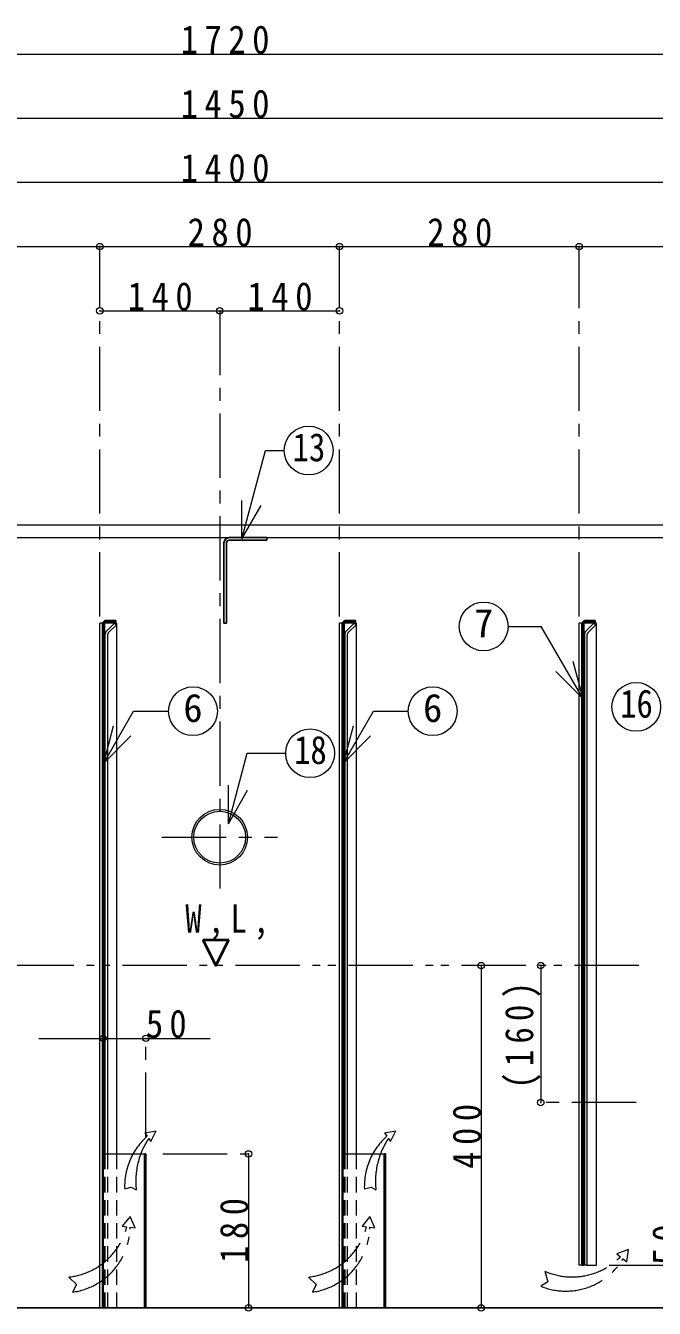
# Model space of a CAD drawing. Units: millimetres at full size, sheet at 1:15; some dimension numbers follow another scale. Extents: x -3171 to 2904, y -2098 to 2117.
# Drawn here: x -1678 to -943, y -1328 to 170 of the extents above; entities that cross this region are included whole.
import ezdxf
from ezdxf.enums import TextEntityAlignment as Align

# ---------------------------------------------------------------- set-up
doc = ezdxf.new("R2010")
doc.units = ezdxf.units.MM
doc.header["$LTSCALE"] = 15
doc.header["$PDMODE"] = 32
doc.header["$PDSIZE"] = 7.5
for name, pattern in [('CHAIN1', [8, 5, -1, 1, -1]), ('DASHED1', [1.8, 1.2, -0.6]), ('DOUBLE_CHAIN1', [8.8, 5, -1, 0.6, -0.6, 0.6, -1])]:
    doc.linetypes.add(name, pattern=pattern)
doc.layers.add('0-6_補助線', color=4, linetype='Continuous', lineweight=9)
doc.styles.add('ＭＳ ゴシック', font='')
doc.styles.get('ＭＳ ゴシック').set_extended_font_data('MS Gothic')

msp = doc.modelspace()

# ---------------------------------------------------------------- linework, layer by layer
at = {"layer": '0-6_補助線'}
for p, q in [((-2305.88, 137.05), (-585.88, 137.05)), ((-2170.88, 62.05), (-720.88, 62.05)), ((-745.88, -12.95), (-2145.88, -12.95)), ((-1865.88, -87.95), (-1590.88, -87.95)), ((-1590.88, -87.95), (-1310.88, -87.95)), ((-1310.88, -87.95), (-1030.88, -87.95)), ((-1030.88, -87.95), (-745.88, -87.95)), ((-1590.88, -162.95), (-1450.88, -162.95)), ((-1450.88, -162.95), (-1310.88, -162.95)), ((-2170.88, -412.95), (-720.88, -412.95)), ((-2151.88, -427.95), (-1439.88, -427.95)), ((-1395.88, -427.95), (-739.88, -427.95)), ((-1587.13, -527.95), (-1587.88, -527.95)), ((-1570.88, -527.95), (-1585.63, -527.95)), ((-1570.88, -1147.95), (-1570.88, -527.95)), ((-1307.13, -527.95), (-1307.88, -527.95)), ((-1290.88, -527.95), (-1305.63, -527.95)), ((-1290.88, -1147.95), (-1290.88, -527.95)), ((-1027.13, -527.95), (-1027.88, -527.95)), ((-1010.88, -527.95), (-1025.63, -527.95)), ((-1010.88, -1277.95), (-1010.88, -527.95)), ((-1145.38, -927.95), (-1145.38, -1327.95)), ((-1075.88, -927.95), (-1075.88, -1087.95)), ((-1662.13, -1012.95), (-1462.13, -1012.95)), ((-1417.13, -1147.95), (-1417.13, -1327.95)), ((-1027.88, -1277.95), (-1027.13, -1277.95)), ((-1024.88, -1277.95), (-1025.63, -1277.95)), ((-1021.88, -1277.95), (-1010.88, -1277.95))]:
    msp.add_line(p, q, dxfattribs=at)
at = {"layer": '0-6_補助線', "linetype": 'CHAIN1'}
for p, q in [((-1590.88, -519.95), (-1590.88, -87.95)), ((-1310.88, -519.95), (-1310.88, -87.95)), ((-1030.88, -519.95), (-1030.88, -87.95)), ((-1450.88, -162.95), (-1450.88, -845.45)), ((-1518.38, -777.95), (-1383.38, -777.95)), ((-1537.13, -1127.95), (-1537.13, -1012.95)), ((-964.38, -1087.95), (-1075.88, -1087.95)), ((-1517.13, -1147.95), (-1417.13, -1147.95)), ((-995.88, -1277.95), (-912.13, -1277.95))]:
    msp.add_line(p, q, dxfattribs=at)
at = {"layer": '0-6_補助線', "color": 7, "lineweight": 18}
for p, q in [((-1424.97, -429.46), (-1424.97, -384.46)), ((-1424.97, -429.46), (-1402.47, -390.49)), ((-1587.88, -527.95), (-1590.88, -527.95)), ((-1590.88, -1327.95), (-1590.88, -527.95)), ((-1587.88, -1327.95), (-1587.88, -527.95)), ((-1583.13, -537.2), (-1573.88, -527.95)), ((-1581, -539.32), (-1571.76, -530.08)), ((-1573.88, -527.95), (-1571.76, -530.08)), ((-1307.88, -527.95), (-1310.88, -527.95)), ((-1310.88, -1327.95), (-1310.88, -527.95)), ((-1307.88, -1327.95), (-1307.88, -527.95)), ((-1303.13, -537.2), (-1293.88, -527.95)), ((-1301, -539.32), (-1291.76, -530.08)), ((-1293.88, -527.95), (-1291.76, -530.08)), ((-1113.97, -531.72), (-1075.23, -531.72)), ((-1026.44, -616.22), (-1075.23, -531.72)), ((-1027.88, -527.95), (-1030.88, -527.95)), ((-1030.88, -1277.95), (-1030.88, -527.95)), ((-1027.88, -1277.95), (-1027.88, -527.95)), ((-1023.13, -537.2), (-1013.88, -527.95)), ((-1021, -539.32), (-1011.76, -530.08)), ((-1013.88, -527.95), (-1011.76, -530.08)), ((-1584.88, -541.44), (-1584.88, -1147.95)), ((-1581.88, -541.44), (-1581.88, -1147.95)), ((-1304.88, -541.44), (-1304.88, -1147.95)), ((-1301.88, -541.44), (-1301.88, -1147.95)), ((-1024.88, -541.44), (-1024.88, -1277.95)), ((-1021.88, -541.44), (-1021.88, -1277.95)), ((-1026.44, -616.22), (-1058.26, -584.4)), ((-1026.44, -616.22), (-1038.09, -572.76)), ((-1586.38, -691.4), (-1574.74, -647.93)), ((-1306.38, -691.4), (-1294.74, -647.93)), ((-1586.38, -691.4), (-1554.56, -659.58)), ((-1306.38, -691.4), (-1274.56, -659.58)), ((-1440.7, -762.15), (-1440.7, -717.15)), ((-1440.7, -762.15), (-1418.2, -723.18)), ((-1587.13, -1147.95), (-1587.13, -1327.95)), ((-1585.63, -1147.95), (-1538.63, -1147.95)), ((-1307.13, -1147.95), (-1307.13, -1327.95)), ((-1305.63, -1147.95), (-1258.63, -1147.95)), ((-1027.88, -1277.95), (-1030.88, -1277.95)), ((-1021.88, -1277.95), (-1024.88, -1277.95))]:
    msp.add_line(p, q, dxfattribs=at)
at = {"layer": '0-6_補助線', "color": 5, "lineweight": 25}
for p, q in [((-1445.88, -433.95), (-1445.88, -527.95)), ((-1442.88, -433.95), (-1442.88, -527.95)), ((-1439.88, -427.95), (-1395.88, -427.95)), ((-1439.88, -430.95), (-1395.88, -430.95)), ((-1395.88, -430.95), (-1395.88, -427.95)), ((-1587.13, -527.95), (-1587.13, -1147.95)), ((-1585.63, -527.95), (-1585.63, -1147.95)), ((-1584.13, -524.95), (-1572.13, -524.95)), ((-1584.13, -526.45), (-1572.13, -526.45)), ((-1572.13, -526.45), (-1572.13, -524.95)), ((-1445.88, -527.95), (-1442.88, -527.95)), ((-1307.13, -527.95), (-1307.13, -1147.95)), ((-1305.63, -527.95), (-1305.63, -1147.95)), ((-1304.13, -524.95), (-1292.13, -524.95)), ((-1304.13, -526.45), (-1292.13, -526.45)), ((-1292.13, -526.45), (-1292.13, -524.95)), ((-1027.13, -527.95), (-1027.13, -1277.95)), ((-1025.63, -527.95), (-1025.63, -1277.95)), ((-1024.13, -524.95), (-1012.13, -524.95)), ((-1585.63, -1147.95), (-1587.13, -1147.95)), ((-1538.63, -1147.95), (-1538.63, -1327.95)), ((-1537.13, -1147.95), (-1538.63, -1147.95)), ((-1537.13, -1147.95), (-1537.13, -1327.95)), ((-1305.63, -1147.95), (-1307.13, -1147.95)), ((-1258.63, -1147.95), (-1258.63, -1327.95)), ((-1257.13, -1147.95), (-1258.63, -1147.95)), ((-1257.13, -1147.95), (-1257.13, -1327.95)), ((-1025.63, -1277.95), (-1027.13, -1277.95)), ((-742.88, -1327.95), (-2148.88, -1327.95))]:
    msp.add_line(p, q, dxfattribs=at)
at = {"layer": '0-6_補助線', "color": 1, "lineweight": 40}
msp.add_line((-1470.38, -897.95), (-1440.38, -897.95), dxfattribs=at)
at = {"layer": '0-6_補助線', "linetype": 'DOUBLE_CHAIN1'}
for p, q in [((-961.38, -927.95), (-2140.88, -927.95)), ((-1538.24, -1123.33), (-1525.07, -1120.83)), ((-1538.24, -1123.33), (-1535.56, -1127.24)), ((-1531.16, -1133.64), (-1525.07, -1120.83)), ((-1258.24, -1123.33), (-1245.07, -1120.83)), ((-1258.24, -1123.33), (-1255.56, -1127.24)), ((-1251.16, -1133.64), (-1245.07, -1120.83)), ((-1533.81, -1129.79), (-1531.16, -1133.64)), ((-1253.81, -1129.79), (-1251.16, -1133.64)), ((-1564.63, -1232.38), (-1559.22, -1233.13)), ((-1555.42, -1233.65), (-1549.8, -1234.43)), ((-1284.63, -1232.38), (-1279.22, -1233.13)), ((-1275.42, -1233.65), (-1269.8, -1234.43)), ((-979.71, -1270.51), (-975.24, -1273.98))]:
    msp.add_line(p, q, dxfattribs=at)
at = {"layer": '0-6_補助線', "color": 7, "linetype": 'DASHED1', "lineweight": 18}
for p, q in [((-1585.63, -1147.95), (-1585.63, -1327.95)), ((-1305.63, -1147.95), (-1305.63, -1327.95))]:
    msp.add_line(p, q, dxfattribs=at)
at = {"layer": '0-6_補助線', "linetype": 'DASHED1'}
for p, q in [((-1584.88, -1147.95), (-1584.88, -1327.95)), ((-1581.88, -1147.95), (-1581.88, -1327.95)), ((-1570.88, -1327.95), (-1570.88, -1147.95)), ((-1304.88, -1147.95), (-1304.88, -1327.95)), ((-1301.88, -1147.95), (-1301.88, -1327.95)), ((-1290.88, -1327.95), (-1290.88, -1147.95))]:
    msp.add_line(p, q, dxfattribs=at)
at = {"layer": '0-6_補助線', "color": 7, "lineweight": 18}
for points in [[(-1424.97, -429.46), (-1397.29, -326.19), (-1375.38, -326.19)], [(-1586.38, -691.4), (-1551.37, -630.76), (-1510.59, -630.76)], [(-1306.38, -691.4), (-1271.37, -630.76), (-1230.59, -630.76)], [(-1440.7, -762.15), (-1418.64, -679.86), (-1373.72, -679.86)]]:
    msp.add_lwpolyline(points, dxfattribs=at)
at = {"layer": '0-6_補助線', "color": 5, "lineweight": 25}
msp.add_lwpolyline([(-1024.13, -526.45), (-1012.13, -526.45), (-1012.13, -524.95)], dxfattribs=at)
at = {"layer": '0-6_補助線', "color": 1, "lineweight": 40}
msp.add_lwpolyline([(-1470.38, -897.95), (-1455.38, -927.95), (-1440.38, -897.95)], dxfattribs=at)
at = {"layer": '0-6_補助線', "linetype": 'DOUBLE_CHAIN1'}
for points in [[(-1561.87, -1188.72), (-1554.1, -1186.68), (-1548.37, -1189.95)], [(-1281.87, -1188.72), (-1274.1, -1186.68), (-1268.37, -1189.95)], [(-1549.8, -1234.43), (-1555.43, -1221.13), (-1564.63, -1232.38)], [(-1269.8, -1234.43), (-1275.43, -1221.13), (-1284.63, -1232.38)], [(-975.24, -1273.98), (-973.46, -1259.66), (-987.05, -1264.8), (-982.74, -1268.15)], [(-1071.06, -1285.01), (-1067.44, -1297.26), (-1075.85, -1302.57)], [(-1627.28, -1291.89), (-1618.02, -1300.69), (-1622.65, -1309.49)], [(-1347.28, -1291.89), (-1338.02, -1300.69), (-1342.65, -1309.49)]]:
    msp.add_lwpolyline(points, dxfattribs=at)
at = {"layer": '0-6_補助線', "color": 7, "lineweight": 18}
for centre in [(-1346.88, -326.19), (-1142.47, -531.72), (-964.29, -625.71), (-1482.09, -630.76), (-1202.09, -630.76), (-1345.22, -679.86)]:
    msp.add_circle(centre, 28.5, dxfattribs=at)
at = {"layer": '0-6_補助線'}
for radius in [32.5, 30.25]:
    msp.add_circle((-1450.88, -777.95), radius, dxfattribs=at)
at = {"layer": '0-6_補助線', "color": 5, "lineweight": 25}
for centre, radius in [((-1439.88, -433.95), 6), ((-1439.88, -433.95), 3), ((-1584.13, -527.95), 3), ((-1584.13, -527.95), 1.5), ((-1304.13, -527.95), 3), ((-1304.13, -527.95), 1.5), ((-1024.13, -527.95), 3), ((-1024.13, -527.95), 1.5)]:
    msp.add_arc(centre, radius, 90, 180, dxfattribs=at)
at = {"layer": '0-6_補助線', "color": 7, "lineweight": 18}
for centre, radius in [((-1578.88, -541.44), 6), ((-1578.88, -541.44), 3), ((-1298.88, -541.44), 6), ((-1298.88, -541.44), 3), ((-1018.88, -541.44), 6), ((-1018.88, -541.44), 3)]:
    msp.add_arc(centre, radius, 135, 180, dxfattribs=at)
at = {"layer": '0-6_補助線', "linetype": 'DOUBLE_CHAIN1'}
for centre, radius, start, end in [((-1483.64, -1185.82), 78.28, 131.54728, 182.12077), ((-1457.32, -1180.16), 91.58, 146.63657, 186.13597), ((-1203.64, -1185.82), 78.28, 131.54728, 182.12077), ((-1177.32, -1180.16), 91.58, 146.63657, 186.13597), ((-1635.74, -1213.29), 79.05, 276.14593, 345.46682), ((-1633.45, -1232.19), 78.05, 277.95779, 358.92858), ((-1355.74, -1213.29), 79.05, 276.14593, 345.46682), ((-1353.45, -1232.19), 78.05, 277.95779, 358.92858), ((-1046.56, -1230.23), 78.05, 247.95779, 328.92858), ((-1039.09, -1212.71), 79.05, 246.14593, 315.46682)]:
    msp.add_arc(centre, radius, start, end, dxfattribs=at)
at = {"layer": '0-6_補助線'}
for p in [(-1590.88, -87.95), (-1310.88, -87.95), (-1030.88, -87.95), (-1590.88, -162.95), (-1450.88, -162.95), (-1310.88, -162.95), (-1145.38, -927.95), (-1075.88, -927.95), (-1587.13, -1012.95), (-1537.13, -1012.95), (-1075.88, -1087.95), (-1417.13, -1147.95), (-1417.13, -1327.95), (-1145.38, -1327.95)]:
    msp.add_point(p, dxfattribs=at)

# ---------------------------------------------------------------- texts
at = {"layer": '0-6_補助線', "color": 7, "style": 'ＭＳ ゴシック', "width": 0.85}
for s, p in [('13', (-1365.63, -348.69)), ('16', (-983.04, -648.21)), ('18', (-1363.97, -702.36))]:
    msp.add_text(s, height=32.99, dxfattribs=at).set_placement(p, align=Align.BOTTOM_LEFT)
at = {"layer": '0-6_補助線', "color": 7, "style": 'ＭＳ ゴシック'}
for s, p in [('7', (-1153.72, -554.22)), ('6', (-1493.34, -653.26)), ('6', (-1213.34, -653.26))]:
    msp.add_text(s, height=32.99, dxfattribs=at).set_placement(p, align=Align.BOTTOM_LEFT)
at = {"layer": '0-6_補助線', "color": 7, "char_height": 32.99, "attachment_point": 7, "style": 'ＭＳ ゴシック'}
for s, insert in [('\\T1.38;\\W0.9;1720', (-1496.51, 137.05)), ('\\T1.38;\\W0.9;1450', (-1496.51, 62.05)), ('\\T1.38;\\W0.9;1400', (-1496.51, -12.95)), ('\\T1.38;\\W0.9;280', (-1488.38, -87.95)), ('\\T1.38;\\W0.9;280', (-1208.38, -87.95)), ('\\T1.38;\\W0.9;140', (-1558.38, -162.95)), ('\\T1.38;\\W0.9;140', (-1418.38, -162.95)), ('\\T1.38;\\W0.85;W,L,', (-1491.01, -897.95)), ('\\T1.36;\\W0.9;50', (-1537.13, -1012.95))]:
    msp.add_mtext(s, dxfattribs=dict(at, insert=insert))
at = {"layer": '0-6_補助線', "color": 7, "char_height": 32.99, "attachment_point": 7, "rotation": 90, "style": 'ＭＳ ゴシック'}
for s, insert in [('\\T1.38;\\W0.85;(160)', (-1075.88, -1071.7)), ('\\T1.38;\\W0.9;400', (-1145.38, -1165.45)), ('\\T1.38;\\W0.9;180', (-1417.13, -1275.45)), ('\\T1.36;\\W0.9;50', (-912.13, -1277.95))]:
    msp.add_mtext(s, dxfattribs=dict(at, insert=insert))

doc.saveas('drawing.dxf')
